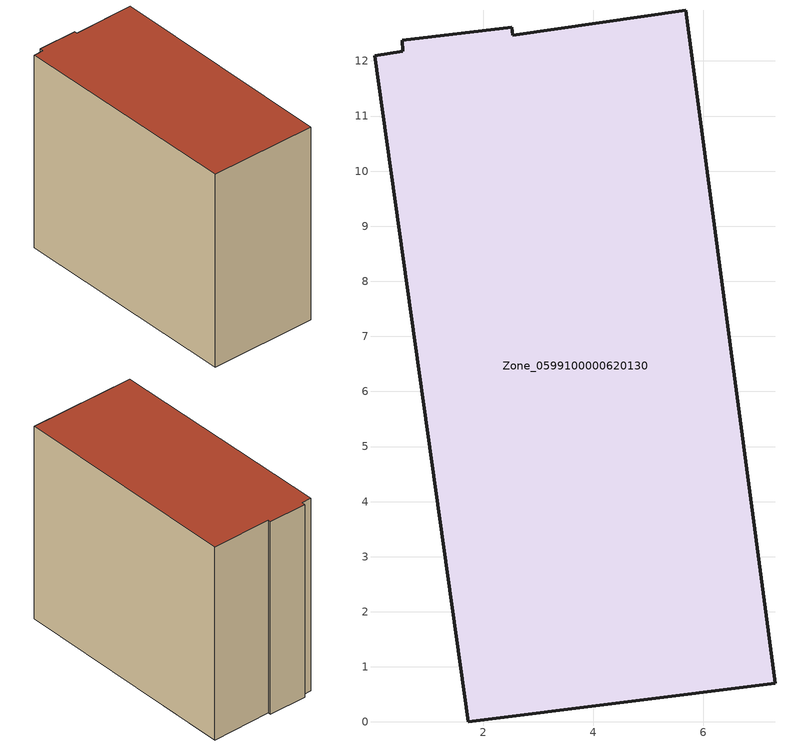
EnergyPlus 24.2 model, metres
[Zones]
Zone_0599100000620130
 floor ground (C_G): 2.52,12.62 2.54,12.47 5.68,12.93 7.3,0.71 1.73,0 0.03,12.1 0.55,12.17 0.54,12.37 z0
 wall outside (C_F): 2.52,12.62 0.54,12.37 0.55,12.17 0.03,12.1 1.73,0 7.3,0.71 5.68,12.93 2.54,12.47 2.52,12.62 z0:10.52
 roof outside (C_R): 2.54,12.47 2.52,12.62 0.54,12.37 0.55,12.17 0.03,12.1 1.73,0 7.3,0.71 5.68,12.93 z10.52
[BUILDING]
Pand.0599100000620130: North Axis=0; Terrain=City; Loads Convergence Tolerance Value=0.04; Temperature Convergence Tolerance Value=0.4; Solar Distribution=FullExterior; Maximum Number of Warmup Days=25; Minimum Number of Warmup Days=1
[Site:Location]
Rotterdam.The.Hague.AP_ZH_NLD Design_Conditions: Latitude=51.96; Longitude=4.45; Time Zone=1; Elevation=-4.5
[SITE:GROUNDTEMPERATURE:BUILDINGSURFACE]
18, 18, 18, 18, 18, 18, 18, 18, 18, 18, 18, 18
[MATERIAL] Thermal Absorptance=0.9; Solar Absorptance=0.7; Visible Absorptance=0.7
Name | Roughness | Thickness | Conductivity | Density | Specific Heat
G.TC.1946 | MediumSmooth | 0.15 | 1 | 540 | 1210
F.TC.1946 | Rough | 0.3 | 0.857143 | 1920 | 840
R.TC.1946 | MediumRough | 0.2 | 0.909091 | 1500 | 1000
[CONSTRUCTION]
C_G: G.TC.1946
C_F: F.TC.1946
C_R: R.TC.1946
[ZONE]
Zone_0599100000620130: Type=1; Multiplier=1; Ceiling Height=Autocalculate; Volume=Autocalculate; Floor Area=autocalculate; Part of Total Floor Area=Yes
[ZONEINFILTRATION:DESIGNFLOWRATE]
Infil_Zone_0599100000620130: Zone or ZoneList or Space or SpaceList=Zone_0599100000620130; Schedule=AlwaysOn; Design Flow Rate Calculation Method=Flow/Area; Flow Rate per Floor Area=0.003; Constant Term Coefficient=1; Temperature Term Coefficient=0; Velocity Term Coefficient=0; Velocity Squared Term Coefficient=0
[HVACTEMPLATE:ZONE:IDEALLOADSAIRSYSTEM]
Zone_0599100000620130: Maximum Heating Supply Air Temperature=50; Minimum Cooling Supply Air Temperature=13; Maximum Heating Supply Air Humidity Ratio=0.0156; Minimum Cooling Supply Air Humidity Ratio=0.0077; Heating Limit=NoLimit; Cooling Limit=NoLimit; Dehumidification Control Type=ConstantSensibleHeatRatio; Cooling Sensible Heat Ratio=0.7; Dehumidification Setpoint=60; Humidification Control Type=None; Humidification Setpoint=30; Outdoor Air Method=None; Outdoor Air Flow Rate per Person=0.00944; Outdoor Air Flow Rate per Zone Floor Area=0; Outdoor Air Flow Rate per Zone=0; Demand Controlled Ventilation Type=None; Outdoor Air Economizer Type=NoEconomizer; Heat Recovery Type=None; Sensible Heat Recovery Effectiveness=0.7; Latent Heat Recovery Effectiveness=0.65
[ZONECONTROL:THERMOSTAT]
ThermostatControl_Zone_0599100000620130: Zone or ZoneList=Zone_0599100000620130; Control Type Schedule=DualSetpointControlType; Control 1=Thermostat_Zone_0599100000620130; Temperature Difference Between Cutout And Setpoint=0
[THERMOSTATSETPOINT:DUALSETPOINT]
Thermostat_Zone_0599100000620130: Heating Setpoint Temperature Schedule=HeatingSetpoint_Zone_0599100000620130; Cooling Setpoint Temperature Schedule=CoolingSetpoint_Zone_0599100000620130
[SCHEDULE:COMPACT]
HeatingSetpoint_Zone_0599100000620130: Through: 12/31, For: AllDays, Until: 24:00, 21
CoolingSetpoint_Zone_0599100000620130: Through: 12/31, For: AllDays, Until: 24:00, 24
DualSetpointControlType: Through: 12/31, For: AllDays, Until: 24:00, 4
AlwaysOn: Through: 12/31, For: AllDays, Until: 24:00, 1
